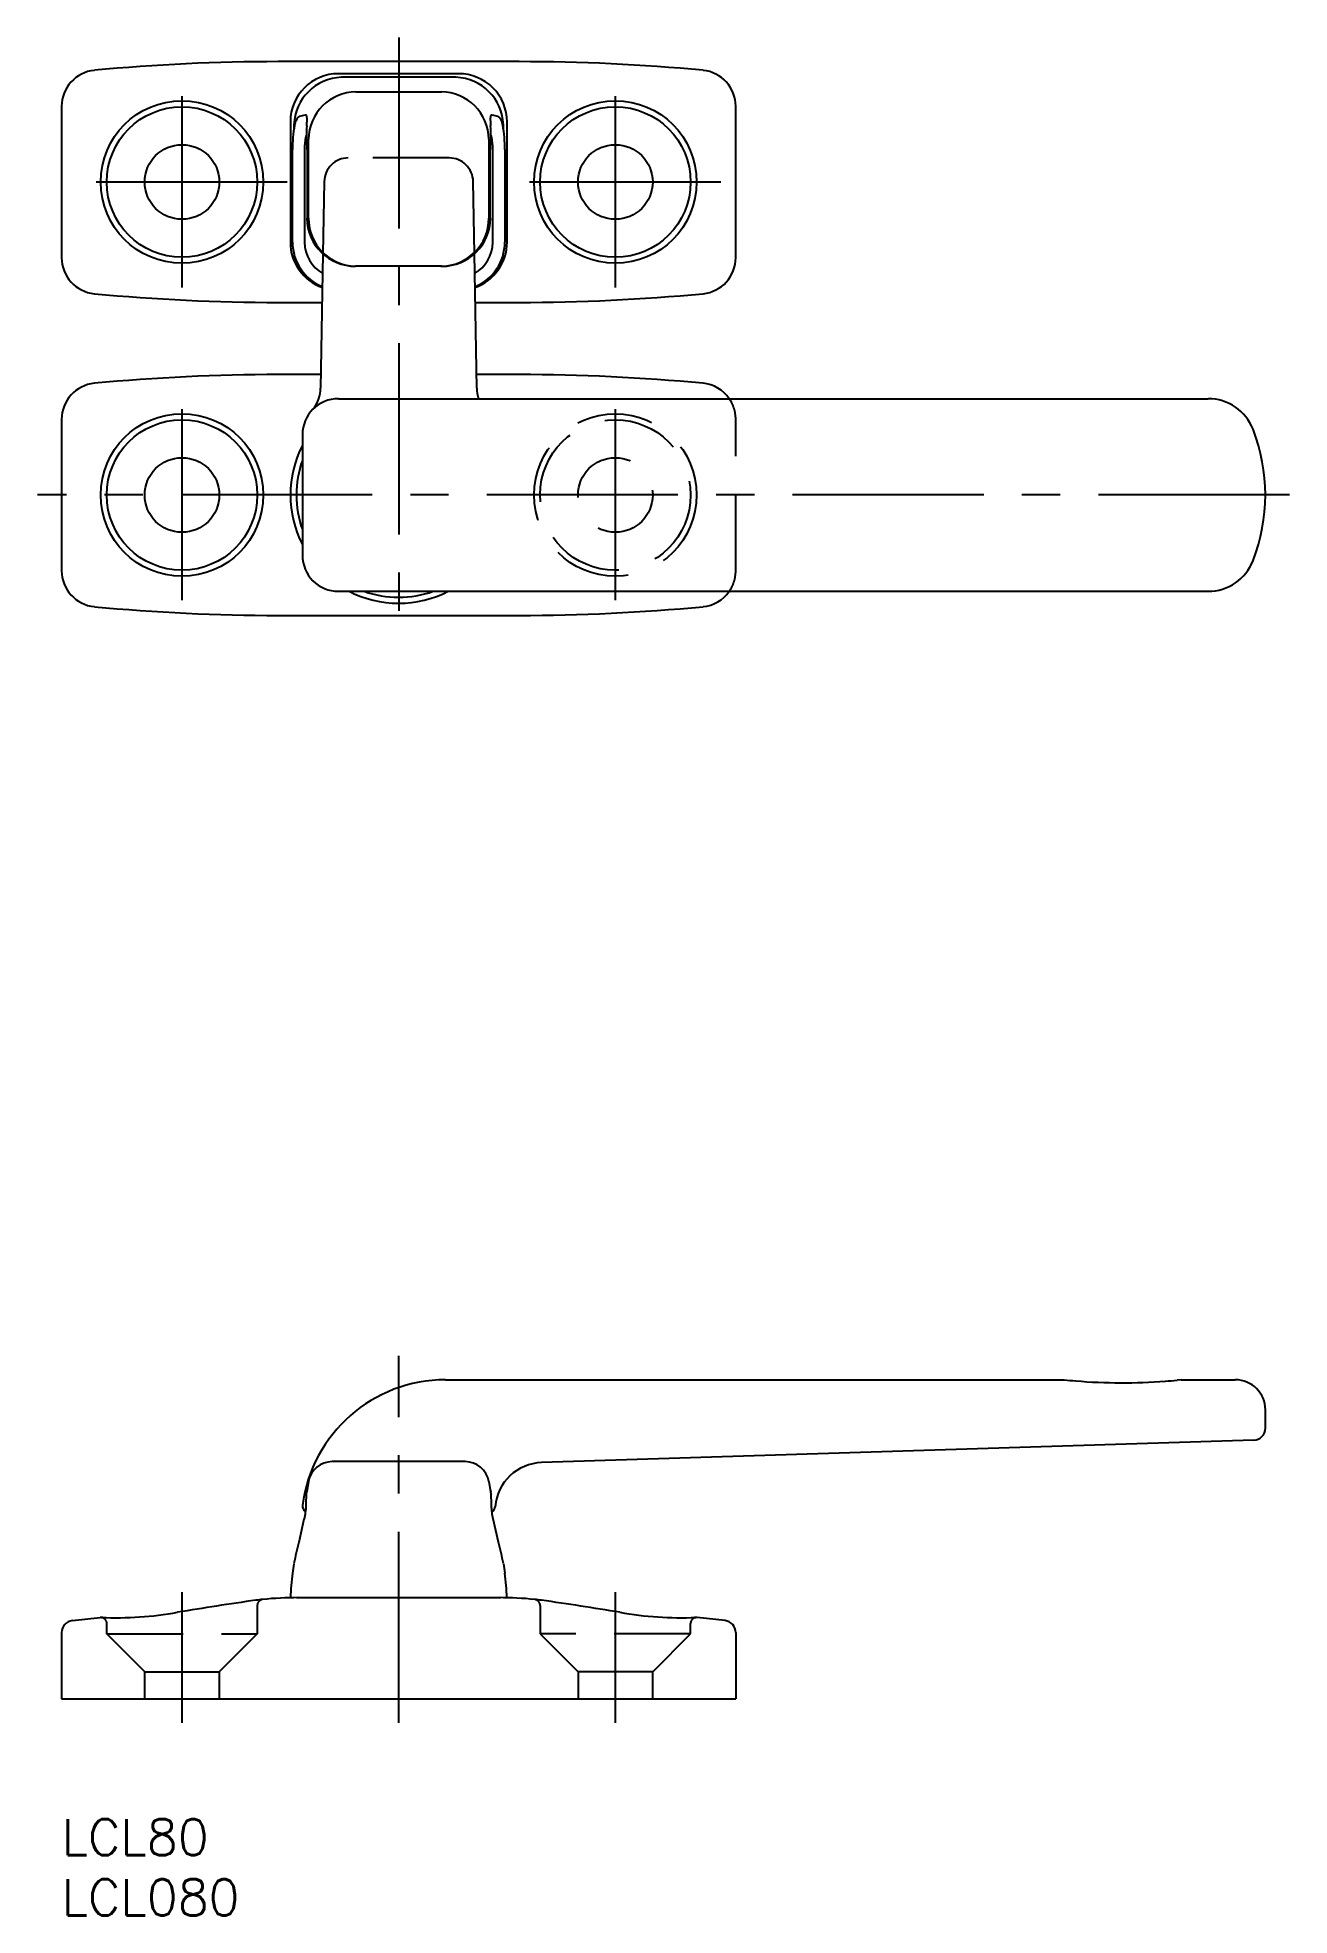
# Model space of a CAD drawing. Extents: x -2 to 102, y -8 to 148.
import ezdxf

# ---------------------------------------------------------------- set-up
doc = ezdxf.new("R2010")
doc.units = 0
doc.header["$LTSCALE"] = 0.5
doc.linetypes.add('CENTER', pattern=[50.8, 31.75, -6.35, 6.35, -6.35])
doc.linetypes.add('DASHED', pattern=[19.05, 12.7, -6.35])
for name, color, linetype in [('MSM_CENTER', 1, 'CENTER'), ('MSM_CONTINUOUS', 7, 'CONTINUOUS'), ('MSM_DASHED', 4, 'DASHED'), ('MSM_PART_NUMBER', 7, 'CONTINUOUS')]:
    doc.layers.add(name, color=color, linetype=linetype)
doc.styles.get("Standard").update_dxf_attribs({"font": 'txt.shx', "height": 3, "bigfont": 'bigfont.shx'})

msp = doc.modelspace()

# ---------------------------------------------------------------- linework, layer by layer
at = {"layer": 'MSM_CENTER'}
for p, q in [((28, 148), (28, 98)), ((10, 127.25), (10, 144.75)), ((46, 127.25), (46, 144.75)), ((18.75, 136), (1.25, 136)), ((54.75, 136), (37.25, 136)), ((10, 101.25), (10, 118.75)), ((46, 101.25), (46, 118.75)), ((102, 110), (-2, 110)), ((28, 8), (28, 38.5)), ((10, 8), (10, 18.85)), ((46, 8), (46, 18.85))]:
    msp.add_line(p, q, dxfattribs=at)
at = {"layer": 'MSM_CONTINUOUS'}
for p, q in [((38, 146), (18, 146)), ((33, 145), (23, 145)), ((32.76, 144.7), (23.24, 144.7)), ((0, 142.29), (0, 129.71)), ((24.45, 143.49), (31.55, 143.49)), ((56, 129.71), (56, 142.29)), ((19, 141), (19, 131)), ((19.3, 140.76), (19.3, 140.44)), ((36.7, 140.44), (36.7, 140.76)), ((37, 131), (37, 141)), ((20.34, 139.93), (20.29, 139.77)), ((20.51, 133), (20.51, 139.55)), ((35.49, 139.55), (35.49, 133)), ((35.71, 139.77), (35.66, 139.93)), ((19.18, 131), (19.18, 138.7)), ((20.17, 138.7), (20.17, 131)), ((20.39, 138.7), (20.39, 133)), ((35.61, 133), (35.61, 138.7)), ((35.83, 131), (35.83, 138.7)), ((36.82, 138.7), (36.82, 131)), ((21.71, 130.04), (21.51, 118.88)), ((34.48, 118.88), (34.29, 130.04)), ((31.58, 129), (24.42, 129)), ((18, 126), (21.64, 126)), ((34.36, 126), (38, 126)), ((21.53, 120), (18, 120)), ((38, 120), (34.47, 120)), ((23, 118), (95.25, 118)), ((0, 116.29), (0, 103.71)), ((20, 115), (20, 105)), ((20, 114.95), (20, 105)), ((23, 102), (95.25, 102)), ((18, 100), (38, 100)), ((31.9, 36.5), (83, 36.5)), ((83, 36.5), (83.28, 36.49)), ((93, 36.5), (92.67, 36.48)), ((93, 36.5), (97.5, 36.5)), ((100, 32.47), (100, 34)), ((99.03, 31.47), (39.87, 29.62)), ((33.52, 29.7), (22.48, 29.7)), ((20.39, 27.37), (20.35, 27.15)), ((20.51, 28.05), (20.39, 27.37)), ((35.49, 28.05), (35.61, 27.37)), ((35.61, 27.37), (35.65, 27.15)), ((19.72, 23.02), (20.16, 24.94)), ((36.28, 23.02), (35.84, 24.94)), ((19.3, 21.22), (19.18, 20.43)), ((36.7, 21.22), (36.82, 20.43)), ((19.5, 18.4), (36.5, 18.4)), ((0.89, 16.5), (3.19, 16.75)), ((55.11, 16.5), (52.81, 16.75)), ((0, 15.51), (0, 10)), ((56, 15.51), (56, 10)), ((0, 10), (56, 10))]:
    msp.add_line(p, q, dxfattribs=at)
for centre, radius in [((10, 136), 6.75), ((10, 136), 6.25), ((46, 136), 6.75), ((46, 136), 6.25), ((10, 136), 3.1), ((46, 136), 3.1), ((10, 110), 6.75), ((10, 110), 6.25), ((10, 110), 3.1)]:
    msp.add_circle(centre, radius, dxfattribs=at)
for centre, radius, start, end in [((3, 142.29), 3, 95.3963, 180), ((18, -16.5), 162.5, 90, 95.3963), ((38, -16.5), 162.5, 84.6037, 90), ((53, 142.29), 3, 0, 84.6037), ((23, 141), 4, 90, 180), ((23.39, 140.61), 4.09, 92.0546, 177.9454), ((32.61, 140.61), 4.09, 2.0546, 87.9455), ((33, 141), 4, 359.9704, 90), ((24.51, 139.49), 4, 90.8459, 179.1541), ((31.49, 139.49), 4, 0.8459, 89.1541), ((29.07, 138.88), 9.89, 169.3259, 181.0329), ((21.08, 140.41), 1.75, 156.1749, 170.2662), ((20.42, 140.7), 1.03, 144.1915, 156.1376), ((19.87, 141.12), 0.349, 111.7719, 147.1671), ((24.32, 122.44), 19.55, 102.0926, 103.5389), ((20.26, 141.46), 0.0948, 34.2518, 107.8933), ((20.11, 141.37), 0.273, 8.1669, 33.5938), ((28.52, 140.08), 8.18, 175.8314, 182.6257), ((6.56, 141.68), 13.84, 355.8539, 357.8602), ((19.13, 141.21), 1.26, 357.6545, 8.6572), ((36.87, 141.21), 1.26, 171.3428, 182.3455), ((49.44, 141.68), 13.84, 182.1398, 184.1461), ((35.89, 141.37), 0.273, 146.4062, 171.8331), ((27.48, 140.08), 8.18, 357.3743, 4.1686), ((35.74, 141.46), 0.0948, 72.1067, 145.7482), ((31.68, 122.44), 19.55, 76.4611, 77.9074), ((36.13, 141.12), 0.349, 32.8329, 68.2281), ((35.58, 140.7), 1.03, 23.8624, 35.8085), ((34.92, 140.41), 1.75, 9.7338, 23.8251), ((26.93, 138.88), 9.89, 358.9671, 10.6741), ((24.3, 138.79), 4.13, 166.2881, 181.2647), ((7.21, 138.72), 13.18, 359.9332, 4.3281), ((48.79, 138.72), 13.18, 175.6716, 180.0671), ((31.7, 138.79), 4.13, 358.7331, 13.7148), ((24.4, 133.02), 4.02, 180.2233, 270.2202), ((24.51, 133), 4, 180.0136, 268.7164), ((31.49, 133), 4, 269.9972, 359.9966), ((31.6, 133.02), 4.02, 269.7797, 359.7767), ((3, 129.71), 3, 180, 264.6037), ((23, 131), 4, 180.002, 250.4024), ((23.19, 131.01), 4.01, 180.1565, 247.5688), ((23.19, 131.01), 3.01, 180.2748, 240.0351), ((32.81, 131.01), 3.01, 299.9448, 359.7251), ((32.81, 131.01), 4.01, 292.416, 359.8429), ((33, 131), 4, 289.5815, 359.998), ((53, 129.71), 3, 275.3963, 0), ((18, 288.5), 162.5, 264.6037, 270), ((38, 288.5), 162.5, 270, 275.3963), ((3, 116.29), 3, 95.3963, 180), ((18, -42.5), 162.5, 90, 95.3963), ((18.51, 118.93), 3, 324.9774, 358.9923), ((37.48, 118.93), 3, 181.0008, 198.1193), ((38, -42.5), 162.5, 84.6037, 90), ((53, 116.29), 3, 34.6784, 84.6037), ((23, 115), 3, 90, 180), ((95.25, 114), 4, 21.3237, 90), ((85, 110), 15, 338.6763, 21.3237), ((28, 110), 9, 152.7343, 207.2657), ((23, 114.95), 3, 179.4498, 180), ((28, 110), 8.5, 160.2505, 199.7495), ((23, 105), 3, 180, 270), ((23, 105), 3, 180, 270), ((95.25, 106), 4, 270, 338.6763), ((3, 103.71), 3, 180, 264.6037), ((28, 110), 9, 242.734, 297.266), ((28, 110), 8.5, 250.2501, 289.7499), ((53, 103.71), 3, 275.3963, 325.3216), ((18, 262.5), 162.5, 264.6037, 270), ((38, 262.5), 162.5, 270, 275.3963), ((31.9, 24.5), 12, 90, 172.5053), ((89.02, 97.34), 61.12, 264.6146, 265.526), ((88.07, 82.19), 45.94, 265.228, 274.519), ((88.36, 75.77), 39.53, 274.8283, 276.2579), ((97.5, 34), 2.5, 0, 90), ((99, 32.47), 1, 271.7899, 0), ((22.48, 27.7), 2, 90, 169.9999), ((33.52, 27.7), 2, 10, 90), ((40, 25.62), 4, 91.7899, 175.1949), ((23.46, 26.69), 3.15, 171.5588, 181.6885), ((6.45, 26.34), 13.87, 358.7468, 1.0466), ((32.54, 26.69), 3.15, 358.3115, 8.4412), ((49.55, 26.34), 13.87, 178.9534, 181.2532), ((20.5, 26), 0.5, 172.5053, 243.7844), ((15.19, 26.2), 5.13, 345.9319, 358.366), ((40.81, 26.2), 5.13, 181.634, 194.0681), ((35.52, 26), 0.5, 294.6352, 355.1948), ((48.66, 15.41), 29.93, 165.2776, 168.801), ((7.34, 15.41), 29.93, 11.199, 14.7224), ((39, 17.75), 20, 172.2877, 178.1578), ((17, 17.75), 20, 1.8422, 7.7123), ((4.55, 45.24), 28.51, 267.4965, 280.2481), ((53.48, -245.99), 266.8, 98.0458, 99.4613), ((18.82, -2.05), 20.41, 95.9635, 97.5492), ((19.64, -10.85), 29.25, 89.9634, 95.7763), ((36.36, -10.85), 29.25, 84.2237, 90.0366), ((37.18, -2.05), 20.41, 82.4508, 84.0365), ((2.52, -245.99), 266.8, 80.5387, 81.9542), ((51.45, 45.24), 28.51, 259.7519, 272.5035), ((1, 15.5), 1, 96.3449, 180.451), ((3.25, 16.26), 0.5, 83.4618, 96.3418), ((52.75, 16.26), 0.5, 83.6582, 96.5382), ((55, 15.5), 1, 359.549, 83.6551)]:
    msp.add_arc(centre, radius, start, end, dxfattribs=at)
at = {"layer": 'MSM_DASHED'}
for p, q in [((32.19, 138), (23.81, 138)), ((21.81, 136.04), (21.71, 130.04)), ((34.29, 130.04), (34.19, 136.03)), ((56, 103.71), (56, 116.29)), ((16.25, 17.75), (16.25, 15.4)), ((39.75, 17.75), (39.75, 15.4)), ((3.75, 15.4), (3.75, 16.26)), ((52.25, 15.4), (52.25, 16.26)), ((3.75, 15.4), (16.25, 15.4)), ((6.9, 12.25), (3.75, 15.4)), ((16.25, 15.4), (13.1, 12.25)), ((52.25, 15.4), (39.75, 15.4)), ((39.75, 15.4), (42.9, 12.25)), ((49.1, 12.25), (52.25, 15.4)), ((6.9, 12.25), (13.1, 12.25)), ((6.9, 10), (6.9, 12.25)), ((13.1, 12.25), (13.1, 10)), ((49.1, 12.25), (42.9, 12.25)), ((42.9, 12.25), (42.9, 10)), ((49.1, 10), (49.1, 12.25))]:
    msp.add_line(p, q, dxfattribs=at)
for radius in [6.75, 6.25, 3.1]:
    msp.add_circle((46, 110), radius, dxfattribs=at)
for centre, radius, start, end in [((23.81, 136), 2, 90, 178.9923), ((32.19, 136), 2, 1.0008, 90), ((53, 116.29), 3, 0, 34.6784), ((53, 103.71), 3, 325.3216, 0), ((16.75, 17.75), 0.5, 95.7763, 180), ((39.25, 17.75), 0.5, 0, 84.2237), ((3.25, 16.26), 0.5, 0, 83.4618), ((52.75, 16.26), 0.5, 96.5382, 180)]:
    msp.add_arc(centre, radius, start, end, dxfattribs=at)

# ---------------------------------------------------------------- texts
at = {"layer": 'MSM_PART_NUMBER'}
for s, p in [('LCL80', (0, -3)), ('LCL080', (0, -8))]:
    msp.add_text(s, height=3, dxfattribs=at).set_placement(p)

doc.saveas('drawing.dxf')
